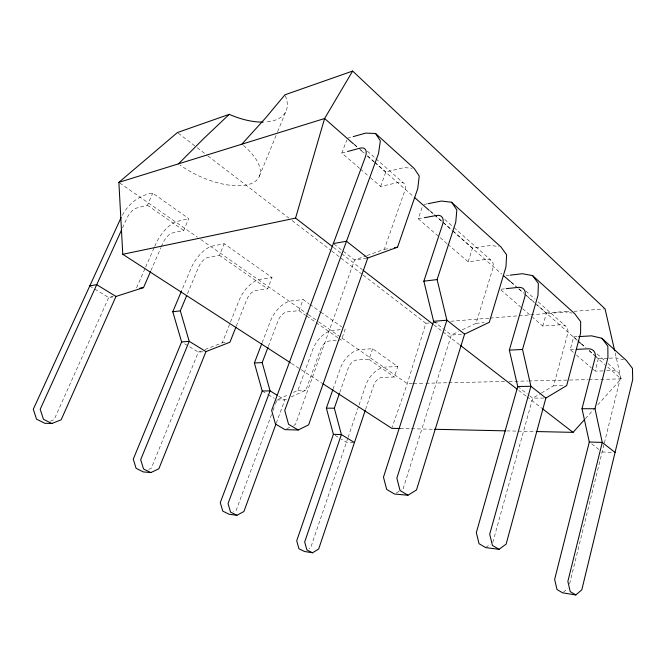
<?xml version="1.0" encoding="UTF-8"?>
<svg xmlns="http://www.w3.org/2000/svg" width="666" height="666" viewBox="0 0 666 666"><rect width="100%" height="100%" fill="white"/><g stroke="black" fill="none" stroke-linecap="round" stroke-linejoin="round"><path stroke-width="0.5" stroke-dasharray="3.33 2.5" d="M569.63 583.749L604.12 443.964M604.37 442.965L619.929 379.878A10.723 8.125 -45 0 0 613.02 370.604L604.087 370.87M603.088 370.895L595.146 371.129L598.359 358.616L595.271 355.902M573.343 352.356L570.229 349.675L573.651 336.904L577.638 336.671M541.425 393.007L553.621 385.822L567.607 334.066A11.364 8.025 -46.8 0 0 560.897 324.767L542.773 326.04L532.683 317.357M492.782 542.465L532.717 398.143L540.559 393.523M542.773 326.04L546.428 313.003L537.204 304.895M462.321 329.812L476.073 323.301L492.798 268.565A12.288 7.742 -48.5 0 0 486.488 259.34L468.165 261.813L447.885 244.347M428.979 323.027L425.865 323.276L407.284 383.666L392.132 427.356M403.096 488.894L451.323 335.031L458.658 331.551M468.165 261.813L472.502 248.077L490.8 245.388L498.959 246.686M365.542 409.498L373.718 385.181A8.575 5.395 -55.8 0 1 382.284 377.364L394.339 377.014L397.777 366.566L372.619 348.751L360.597 349.459A20.629 12.479 -55.8 0 0 340.334 368.331L333.183 388.736M347.769 438.336L310.672 547.785L308.924 548.851M348.102 437.354L358.741 405.96M359.074 404.978L365.726 385.356A20.163 12.679 -55.8 0 1 385.731 367.041L397.777 366.566M339.785 392.507L348.293 368.015A8.775 5.303 -55.8 0 1 356.976 359.956L368.989 359.374L372.619 348.751M447.102 243.673L418.24 218.823L422.419 206.543M367.049 255.528L384.315 249.317L404.587 191.325A13.378 7.234 -50 0 0 398.926 182.342L380.619 186.438L369.755 177.089M291.209 396.944L305.861 390.193L320.579 349.3A8.991 5.195 -55.8 0 1 329.379 340.975L339.352 340.276M380.619 186.438L385.83 171.945L404.129 167.607L412.146 168.248M293.381 392.424L297.952 390.326L312.662 349.783A21.137 12.221 -55.8 0 1 333.2 330.294L340.184 329.728M276.265 423.193L284.807 399.908L287.554 398.634M271.562 414.51L236.097 510.531L233.483 511.938M272.993 410.631L275.141 404.811M275.499 403.837L276.931 399.958L288.811 394.513M268.348 346.378L278.13 320.629A9.324 5.012 -55.8 0 1 287.096 311.888L298.942 310.639L303.088 299.55L308.974 303.713M359.673 168.406L341.833 153.047L346.753 140.093M262.154 342.674L270.304 321.387A21.92 11.788 -55.8 0 1 291.233 300.94L303.088 299.55M236.322 326.074L246.82 299.475A9.565 4.862 -55.8 0 1 255.91 290.434L267.64 288.853L272.028 277.564L224.217 243.731L212.679 245.995A23.385 10.798 -55.7 0 0 191.075 268.273L181.535 290.967M205.02 349.508L222.236 342.815L239.069 300.449A22.494 11.43 -55.8 0 1 260.281 279.295L272.028 277.564M259.365 176.315L277.231 132.634M277.614 131.685L286.155 110.789M187.496 293.673L198.668 266.958A9.948 4.595 -55.7 0 1 207.925 257.434L219.447 255.319L224.217 243.731M161.347 246.678L163.004 242.865A10.223 4.371 -55.7 0 1 172.386 232.983L183.708 230.453L188.778 218.648L152.764 193.157C139.369 194.98 128.072 203.854 122.144 215.834M150.991 270.471L160.931 247.627M136.555 287.829L145.23 268.032M145.638 267.083L154.312 247.286M154.728 246.345L155.553 244.455A24.043 10.281 -55.7 0 1 177.431 221.337L188.778 218.648M122.494 227.872L126.79 218.406A10.506 4.129 -55.7 0 1 136.28 208.15L147.377 205.17L152.764 193.157M585.422 418.614L593.664 409.44M597.785 404.861L621.145 378.887L614.934 351.864M563.369 592.207L567.89 588.411M485.656 547.594L490.401 544.172M396.262 493.015L401.39 489.918M286.763 428.804L290.226 427.114M293.689 425.424L295.429 424.575L354.578 260.015L366.092 255.869M148.668 469.43L151.332 468.19L198.326 352.114L201.199 350.999M50.441 421.112L54.137 419.647L108.7 297.569L112.621 296.312M347.452 138.245L352.247 136.896M341.833 153.047L347.585 151.507M424.084 204.454L427.139 203.854M418.24 218.823L423.335 217.89M384.315 249.317L390.426 248.343M113.245 296.87L108.7 297.569L93.906 288.561M366.766 258.15L354.578 260.015L333.341 243.548M506.177 275.624L509.207 275.266M501.123 289.202L505.178 288.769M546.428 313.003L564.518 311.53L571.952 313.137M434.157 322.602L439.335 322.186M450.724 321.27L489.044 318.181M490.076 318.098L518.04 315.842M519.072 315.759L569.821 311.663M573.967 311.33L603.995 308.907M222.236 342.815L225.133 342.59M476.073 323.301L484.215 322.677M203.105 351.798L198.326 352.114L181.627 341.949M461.53 334.34L451.323 335.031L444.08 329.412M570.229 349.675L575.233 349.434M598.359 358.616L608.266 358.216M609.257 358.183L616.2 357.908L623.584 359.757M412.47 383.549L407.284 383.666L341.583 337.804M413.511 383.524L424.933 383.275M425.965 383.25L447.768 382.759M448.809 382.742L504.87 381.485M509.024 381.393L527.713 380.977M528.746 380.952L587.928 379.628M588.96 379.612L621.145 378.887L605.544 365.184M297.952 390.326L305.861 390.193M553.621 385.822L563.669 385.647M276.931 399.958L284.807 399.908L278.738 396.187M543.847 398.06L532.717 398.143L527.988 394.472M400.083 428.513L410.439 428.746M411.471 428.762L433.225 429.254M506.768 430.885L517.124 431.118M518.156 431.135L535.764 431.526M353.438 442.532L346.437 442.266L341.225 439.085M602.147 451.973L613.078 452.389M89.552 285.914L93.04 288.037M262.229 391.017L267.424 394.172M268.29 394.697L274.342 398.385M335.14 435.381L340.351 438.561M291.35 363.345L321.919 383.125M147.377 205.17L183.708 230.453M219.447 255.319L267.64 288.853M298.942 310.639L305.727 315.359M306.576 315.942L337.953 337.779M338.803 338.37L341.342 340.135L345.171 329.329L342.64 327.539M368.989 359.374L394.339 377.014M119.73 182.95L197.377 237.146M200.791 239.535L307.451 313.977M308.3 314.577L317.69 321.129M318.539 321.72L340.726 337.212M309.823 304.312L319.921 311.455M320.762 312.054L341.8 326.948M178.263 133.158L196.42 147.103M197.244 147.735L207.151 155.336M207.975 155.977L288.861 218.073M292.158 220.613L330.952 250.399M331.776 251.032L362.312 274.475M363.145 275.108L425.865 323.276M333.441 247.344L340.85 253.072M341.675 253.704L362.262 269.597M433.899 324.908L442.132 331.268M442.957 331.909L459.423 344.622M518.706 390.401L526.115 396.12M526.939 396.753L541.766 408.2M433.616 321.303L443.273 328.788M517.732 386.521L527.197 393.864M591.708 443.881L600.541 450.732M360.448 169.072L368.981 176.423M500.882 289.976L521.828 308.008M522.602 308.674L531.909 316.691M576.456 355.036L591.258 367.774M592.032 368.448L595.146 371.129M354.254 144.555L357.376 147.303M360.497 150.041L364.402 153.463M367.524 156.21L373.759 161.688M374.542 162.371L413.561 196.636M430.736 211.705L433.849 214.444M434.632 215.135L442.44 221.986M443.215 222.669L451.806 230.203M452.58 230.894L501.748 274.059M511.113 282.276L515.792 286.388M518.914 289.136L523.601 293.24M524.375 293.931L534.523 302.839M535.306 303.521L577.447 340.517M581.351 343.947L586.03 348.06M589.152 350.799L594.613 355.594M595.396 356.277L604.761 364.502M354.362 144.314L358.2 147.686M358.966 148.351L364.344 153.072M367.407 155.769L374.317 161.838M375.083 162.512L385.83 171.945M430.02 210.756L442.374 221.612M443.148 222.294L452.422 230.436M453.196 231.11L472.502 248.077M511.063 281.943L517.982 288.02M518.756 288.694L523.368 292.749M526.44 295.446L534.124 302.197M573.651 336.904L577.505 340.301M581.368 343.689L586.005 347.76M589.094 350.474L594.497 355.219M367.341 151.157L375.125 158.025M375.899 158.716L403.155 182.759M444.697 219.422L453.155 226.881M453.921 227.556L490.8 260.098M525.782 290.967L535.064 299.159M538.153 301.881L565.218 325.766M597.194 353.979L604.936 360.805M608.033 363.544L617.324 371.736M243.44 145.521A55.636 24.958 25.2 0 1 249.309 184.274A55.636 24.958 25.2 0 1 180.061 165.051M285.364 95.796A54.212 27.714 26.4 0 1 265.085 122.028"/><path stroke-width="1" d="M601.806 338.236L626.348 360.448L632.45 368.365L632.7 379.603L581.809 589.818L575.815 594.946L570.204 591.616L567.865 581.393L602.264 442.407L594.979 408.741L607.933 357.584L607.842 346.162L601.806 338.236L591.616 335.847L578.637 336.613M576.232 349.384L588.228 348.809A11.022 8.084 -45.9 0 1 595.054 358.1L582.009 408.708L589.293 442.016L554.645 579.42L556.992 589.527L562.612 592.84L575.815 594.946M510.223 275.15L522.377 273.718L532.6 275.607L574.733 313.736L580.677 321.661L580.586 333.266L566.691 385.589L545.87 398.052L506.135 544.122L499.034 549.333L485.656 547.594L479.045 543.706L476.332 532.634L517.732 386.521L509.348 350.125L524.875 296.645A11.888 7.884 -47.8 0 0 518.364 287.371L506.193 288.661M499.034 549.333L492.432 545.412L489.71 534.207L530.919 386.288L522.527 349.459L537.97 295.371L538.378 283.491L532.6 275.607M263.162 122.094A54.212 27.714 26.4 0 1 229.254 114.344L177.439 132.526L118.881 182.351L122.769 254.295L295.562 218.098L324.6 118.523L352.647 71.054L605.036 308.824L614.701 350.865M428.155 203.654L441.392 201.049L451.515 202.223L501.007 247.011L506.626 254.845L505.96 266.916L489.302 322.286L464.593 334.132L416.491 489.993L407.958 495.221L394.555 494.047L386.671 489.402L383.474 477.172L433.616 321.303L423.851 281.185L442.549 224.567A12.904 7.484 -49.4 0 0 436.58 215.459L424.35 217.707M407.958 495.221L400.058 490.534L396.861 478.138L446.894 320.213L437.104 279.578L455.752 222.269L456.851 209.94L451.515 202.223M365.218 410.472L318.664 549.025L312.529 552.78L304.545 551.506L298.942 548.734L296.711 540.809L333.4 434.324L326.373 408.175L332.842 389.71M347.585 151.507L360.048 148.168A13.861 6.951 -50.5 0 1 365.359 156.976L271.636 410.373L275.449 424.026L285.023 429.653L298.177 430.003L308.608 424.85L367.782 257.992L397.544 247.211L417.782 188.511L419.23 175.999L414.152 168.406L375.566 133.483L365.676 133.108L353.205 136.622M312.529 552.78L306.909 549.991L304.67 541.999L341.375 434.565L334.332 408.191L339.444 393.489M275.915 424.167L243.906 511.505L236.921 515.284L229.129 514.269L222.777 511.13L220.28 502.63L262.229 391.017L254.379 362.987L261.788 343.639M236.921 515.284L230.553 512.121L228.038 503.546L270.071 390.875L262.188 362.595L267.99 347.336M235.947 327.023L229.953 342.216L205.969 351.598L158.833 468.814L150.824 472.577L143.348 471.919L136.097 468.331L133.258 459.165L181.627 341.949L172.785 311.771L181.535 290.967M150.824 472.577L143.531 468.956L140.684 459.698L189.202 341.333L180.32 310.856L186.705 295.579M121.079 217.615L33.3 409.24L36.538 419.18L44.905 423.31L51.881 423.493L61.155 419.788L115.967 296.453L143.523 287.595L150.574 271.42M121.637 229.77L40.201 409.265L43.457 419.322L51.881 423.493M536.804 431.551L573.051 432.359L584.731 419.372M241.833 144.206L265.884 117.632L284.94 94.805L352.647 71.054M178.446 163.869L204.146 138.145L229.254 114.344M118.881 182.351L324.6 118.523L353.471 143.873M89.552 285.914L96.728 284.673L115.967 296.453M333.341 243.548L346.503 241.259L367.782 257.992M139.835 288.187L143.523 287.595M394.497 247.702L397.544 247.211M172.785 311.771L180.32 310.856M423.851 281.185L437.104 279.578M181.627 341.949L189.202 341.333L205.969 351.598M433.616 321.303L446.894 320.213L464.593 334.132M254.379 362.987L262.188 362.595M509.348 350.125L522.527 349.459M262.229 391.017L270.071 390.875L277.006 395.121M517.732 386.521L530.919 386.288L545.87 398.052M326.373 408.175L334.332 408.191M582.009 408.708L594.979 408.741M400.083 428.513L391.799 428.33L322.794 383.691M434.265 429.27L505.727 430.86M333.4 434.324L341.375 434.565L354.437 442.565M589.293 442.016L602.264 442.407L615.059 452.464M298.177 430.003L288.569 424.292L284.732 410.431L378.513 153.588L380.344 140.917L375.566 133.483M122.769 254.295L290.476 362.779M295.562 218.098L332.617 246.711M363.087 270.238L433.075 324.275M460.248 345.254L517.057 389.127M542.582 408.832L573.051 432.359M414.344 197.319L429.17 210.339M503.305 275.424L510.331 281.593M578.23 341.208L580.569 343.265"/></g></svg>
